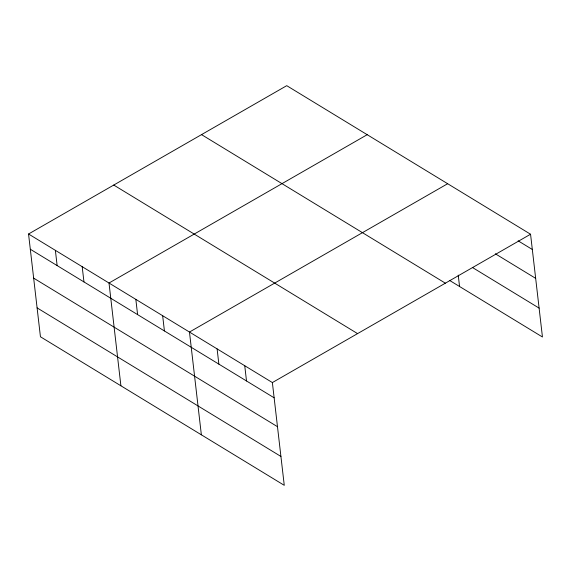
<?xml version="1.0" encoding="UTF-8"?>
<svg xmlns="http://www.w3.org/2000/svg" width="571" height="571" viewBox="0 0 571 571"><rect width="100%" height="100%" fill="white"/><g stroke="black" fill="none" stroke-linecap="round" stroke-linejoin="round"><path stroke-width="0.86" d="M28.55 234.003L272.374 382.563L284.265 485.329L40.441 336.769L28.55 234.003L286.735 85.671L530.559 234.231L542.45 336.997L449.862 280.589M367.196 134.699L109.011 283.023L120.902 385.789M447.657 183.719L189.472 332.051L201.363 434.817M272.374 382.563L530.559 234.231M518.133 240.826L532.322 249.477M495.335 253.788L535.662 278.355M472.638 267.613L539.11 308.119M201.534 134.62L445.359 283.18M113.75 185.054L357.574 333.614M30.313 249.242L274.137 397.809M33.653 278.127L277.477 426.687M37.101 307.883L280.925 456.45M458.235 275.108L459.548 286.485M244.745 365.725L246.508 380.971M217.108 348.888L218.871 364.134M162.656 315.713L164.419 330.952M135.834 299.368L137.597 314.607M82.188 266.686L83.958 281.924M55.373 250.341L57.136 265.579"/></g></svg>
